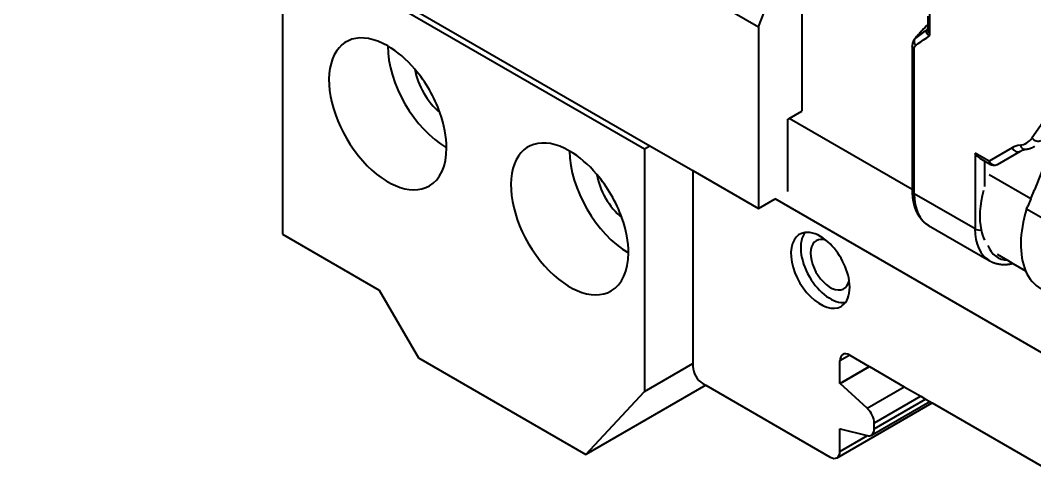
# Model space of a CAD drawing. Header units: millimetres. Extents: x 15 to 415, y 5 to 292.
# Drawn here: x 242.64 to 279.25, y 95.52 to 112.09 of the extents above; entities that cross this region are included whole.
import ezdxf

# ---------------------------------------------------------------- set-up
doc = ezdxf.new("R2010")
doc.units = ezdxf.units.MM
doc.layers.add('Geometries', color=7, linetype='Continuous')

msp = doc.modelspace()

# ---------------------------------------------------------------- linework, layer by layer
at = {"layer": 'Geometries', "linetype": 'Continuous', "lineweight": 40}
for p, q in [((242.645, 127.235), (269.286, 111.853)), ((275.469, 111.538), (275.469, 116.548)), ((269.286, 111.853), (270.634, 115.326)), ((252.103, 115.219), (265.366, 107.562)), ((252.103, 114.992), (252.103, 104.377)), ((252.103, 114.992), (265.169, 107.448)), ((270.842, 112.757), (270.842, 108.81)), ((282.425, 112.531), (279.147, 107.842)), ((275.396, 112.237), (275.396, 111.939)), ((269.286, 111.853), (269.286, 105.299)), ((275.337, 111.722), (275.316, 111.708)), ((275.378, 111.762), (275.374, 111.758)), ((275.378, 111.763), (275.377, 111.762)), ((275.396, 111.939), (275.396, 111.934)), ((275.396, 111.934), (275.396, 111.807)), ((275.396, 111.807), (275.396, 111.809)), ((274.924, 111.425), (274.926, 111.427)), ((274.926, 111.427), (274.926, 111.427)), ((274.926, 111.427), (274.926, 111.427)), ((274.83, 111.147), (274.83, 105.988)), ((274.831, 111.147), (274.831, 111.15)), ((274.904, 105.83), (274.904, 111.045)), ((270.393, 108.55), (270.842, 108.81)), ((270.347, 108.524), (270.393, 108.55)), ((270.347, 106.127), (270.347, 108.524)), ((274.83, 105.988), (270.393, 108.55)), ((280.05, 108.005), (279.238, 105.975)), ((265.169, 107.448), (265.366, 107.562)), ((265.169, 107.448), (265.169, 98.699)), ((265.366, 107.562), (266.919, 106.666)), ((277.603, 107.005), (277.096, 107.298)), ((277.096, 107.298), (277.096, 104.564)), ((278.434, 107.485), (277.603, 107.005)), ((277.905, 106.891), (278.735, 107.37)), ((278.934, 107.436), (278.934, 107.437)), ((277.272, 107.112), (277.449, 107.01)), ((277.449, 106.096), (277.449, 107.01)), ((277.449, 107.01), (277.655, 106.891)), ((266.919, 106.666), (266.919, 99.709)), ((266.919, 106.666), (269.286, 105.299)), ((279.107, 105.648), (277.602, 106.517)), ((270.347, 105.911), (270.347, 106.127)), ((274.83, 105.988), (274.83, 105.932)), ((277.096, 104.564), (274.904, 105.83)), ((279.107, 105.648), (279.238, 105.975)), ((269.286, 105.299), (269.884, 105.644)), ((283.252, 97.925), (269.884, 105.644)), ((279.107, 105.648), (279.001, 105.383)), ((278.959, 105.278), (279.001, 105.383)), ((283.909, 102.42), (278.959, 105.278)), ((252.103, 104.377), (255.599, 102.359)), ((275.421, 104.685), (277.613, 103.42)), ((277.895, 103.647), (278.27, 103.431)), ((278.27, 103.431), (278.465, 103.318)), ((278.465, 103.318), (278.922, 103.054)), ((255.599, 102.359), (257.013, 99.909)), ((272.575, 100.007), (272.222, 99.803)), ((272.575, 100.007), (273.282, 99.599)), ((257.013, 99.909), (263.048, 96.425)), ((265.169, 98.699), (266.919, 99.709)), ((266.919, 99.709), (266.919, 99.599)), ((272.222, 98.987), (272.222, 99.803)), ((272.222, 98.987), (273.282, 99.599)), ((272.226, 98.984), (273.287, 99.597)), ((273.282, 99.599), (273.287, 99.597)), ((273.287, 99.597), (274.544, 98.871)), ((267.378, 98.925), (263.048, 96.425)), ((267.272, 98.987), (267.378, 98.925)), ((267.378, 98.925), (271.868, 96.333)), ((272.226, 98.984), (272.222, 98.987)), ((273.203, 98.097), (272.226, 98.984)), ((273.203, 98.097), (274.544, 98.871)), ((274.544, 98.871), (275.14, 98.527)), ((263.048, 96.425), (265.169, 98.699)), ((275.14, 98.527), (273.459, 97.556)), ((275.14, 98.527), (275.314, 98.426)), ((272.118, 96.308), (275.55, 98.29)), ((273.356, 97.126), (275.461, 98.342)), ((273.459, 97.355), (275.314, 98.426)), ((275.314, 98.426), (275.461, 98.342)), ((275.461, 98.342), (275.55, 98.29)), ((275.55, 98.29), (280.354, 95.517)), ((273.459, 97.355), (273.459, 97.556)), ((272.222, 97.354), (272.226, 97.351)), ((272.222, 96.537), (272.222, 97.354)), ((272.222, 96.537), (273.212, 97.109)), ((272.226, 97.351), (273.203, 97.111))]:
    msp.add_line(p, q, dxfattribs=at)
at = {"layer": 'Geometries', "linetype": 'Continuous', "lineweight": 40, "flags": 128}
for points in [[(275.316, 111.708), (275.24, 111.654), (275.144, 111.586), (275.047, 111.517), (274.951, 111.448)], [(275.337, 111.722), (275.331, 111.711), (275.327, 111.7), (275.325, 111.688), (275.326, 111.676), (275.329, 111.66), (275.336, 111.643), (275.347, 111.626), (275.36, 111.61), (275.377, 111.594), (275.396, 111.579), (275.418, 111.564), (275.443, 111.551), (275.469, 111.538)], [(275.369, 111.762), (275.366, 111.759), (275.356, 111.746), (275.346, 111.734), (275.337, 111.722)], [(275.374, 111.758), (275.374, 111.757), (275.366, 111.748), (275.357, 111.739), (275.347, 111.73), (275.337, 111.722)], [(275.393, 111.79), (275.387, 111.784), (275.377, 111.771), (275.369, 111.762)], [(275.377, 111.762), (275.377, 111.762), (275.377, 111.761), (275.376, 111.761), (275.376, 111.76), (275.375, 111.759), (275.375, 111.759), (275.374, 111.758)], [(275.393, 111.79), (275.392, 111.79), (275.392, 111.789), (275.392, 111.788), (275.392, 111.787), (275.391, 111.787), (275.391, 111.786), (275.39, 111.785), (275.39, 111.784), (275.39, 111.783), (275.389, 111.782), (275.389, 111.782), (275.388, 111.78), (275.388, 111.779), (275.387, 111.778), (275.386, 111.776), (275.386, 111.775), (275.385, 111.774), (275.384, 111.773), (275.384, 111.772), (275.383, 111.771), (275.383, 111.77), (275.382, 111.769), (275.381, 111.768), (275.381, 111.767), (275.38, 111.766), (275.38, 111.765), (275.379, 111.765), (275.379, 111.764), (275.378, 111.763), (275.378, 111.763), (275.378, 111.763)], [(275.397, 111.809), (275.397, 111.809), (275.397, 111.809), (275.397, 111.808), (275.397, 111.807), (275.397, 111.806), (275.397, 111.805), (275.397, 111.804), (275.396, 111.803), (275.396, 111.801), (275.395, 111.799), (275.395, 111.797), (275.394, 111.795), (275.393, 111.793), (275.393, 111.792), (275.393, 111.791), (275.393, 111.79)], [(275.469, 111.538), (275.448, 111.582), (275.43, 111.628), (275.416, 111.674), (275.407, 111.708), (275.401, 111.742), (275.397, 111.775), (275.396, 111.807)], [(274.924, 111.425), (274.924, 111.425), (274.922, 111.423), (274.921, 111.421), (274.92, 111.42), (274.919, 111.419), (274.917, 111.417), (274.916, 111.415), (274.914, 111.412), (274.913, 111.411), (274.912, 111.409), (274.911, 111.408), (274.909, 111.406), (274.907, 111.404), (274.905, 111.401), (274.904, 111.398), (274.902, 111.396), (274.901, 111.395), (274.899, 111.392), (274.897, 111.389), (274.896, 111.387), (274.895, 111.384), (274.894, 111.383), (274.893, 111.381), (274.892, 111.38), (274.891, 111.378), (274.89, 111.376), (274.888, 111.374), (274.887, 111.371), (274.885, 111.369), (274.884, 111.367), (274.883, 111.366), (274.883, 111.364), (274.882, 111.362), (274.881, 111.361), (274.88, 111.358), (274.878, 111.355), (274.876, 111.351), (274.874, 111.348), (274.873, 111.345), (274.872, 111.342), (274.87, 111.339), (274.869, 111.336), (274.868, 111.333), (274.866, 111.331), (274.865, 111.328), (274.864, 111.325), (274.863, 111.321), (274.861, 111.318), (274.86, 111.315), (274.859, 111.313), (274.858, 111.31), (274.857, 111.307), (274.856, 111.305), (274.855, 111.302), (274.855, 111.3), (274.854, 111.298), (274.853, 111.295), (274.852, 111.292), (274.851, 111.289), (274.85, 111.286), (274.85, 111.284), (274.849, 111.282), (274.848, 111.278), (274.847, 111.275), (274.846, 111.273), (274.846, 111.271), (274.845, 111.268), (274.845, 111.265), (274.844, 111.262), (274.843, 111.26), (274.843, 111.258), (274.843, 111.257), (274.842, 111.255), (274.842, 111.253), (274.841, 111.251), (274.841, 111.25), (274.841, 111.249), (274.841, 111.248), (274.84, 111.247), (274.84, 111.245), (274.84, 111.242), (274.839, 111.241), (274.839, 111.239), (274.839, 111.238), (274.838, 111.237), (274.838, 111.235), (274.838, 111.233), (274.837, 111.231), (274.837, 111.229), (274.837, 111.228), (274.837, 111.226), (274.836, 111.22), (274.835, 111.215), (274.834, 111.21), (274.834, 111.205), (274.833, 111.199), (274.833, 111.194), (274.832, 111.188), (274.832, 111.186), (274.832, 111.183), (274.832, 111.18), (274.831, 111.178), (274.831, 111.176), (274.831, 111.175), (274.831, 111.172), (274.831, 111.17), (274.831, 111.168), (274.831, 111.167), (274.831, 111.165), (274.831, 111.163), (274.831, 111.161), (274.831, 111.159), (274.831, 111.158), (274.831, 111.157), (274.831, 111.156), (274.831, 111.153), (274.831, 111.151), (274.831, 111.15)], [(274.955, 111.178), (274.949, 111.189), (274.943, 111.2), (274.937, 111.212), (274.932, 111.224), (274.928, 111.235), (274.924, 111.247), (274.92, 111.26), (274.917, 111.272), (274.915, 111.284), (274.913, 111.296), (274.912, 111.308), (274.912, 111.32), (274.912, 111.332), (274.913, 111.344), (274.914, 111.356), (274.916, 111.367), (274.918, 111.378), (274.921, 111.389), (274.925, 111.4), (274.929, 111.41), (274.933, 111.42), (274.939, 111.43), (274.944, 111.439), (274.951, 111.448)], [(274.951, 111.448), (274.943, 111.443), (274.937, 111.438), (274.931, 111.432), (274.926, 111.427)], [(274.955, 111.178), (275.051, 111.246), (275.147, 111.313), (275.242, 111.381), (275.356, 111.46), (275.469, 111.538)], [(274.83, 111.147), (274.831, 111.138), (274.833, 111.128), (274.835, 111.119), (274.839, 111.11), (274.844, 111.101), (274.849, 111.092), (274.856, 111.083), (274.864, 111.075), (274.873, 111.067), (274.882, 111.059), (274.893, 111.052), (274.904, 111.045)], [(274.904, 111.045), (274.904, 111.057), (274.905, 111.069), (274.906, 111.081), (274.908, 111.092), (274.91, 111.103), (274.913, 111.113), (274.916, 111.123), (274.92, 111.132), (274.925, 111.142), (274.93, 111.15), (274.935, 111.158), (274.942, 111.165), (274.948, 111.172), (274.955, 111.178)], [(278.735, 107.37), (278.739, 107.373), (278.749, 107.378), (278.751, 107.379)], [(278.751, 107.379), (278.758, 107.383), (278.767, 107.387), (278.777, 107.392), (278.787, 107.396), (278.796, 107.4), (278.806, 107.404), (278.816, 107.408), (278.826, 107.412), (278.836, 107.415), (278.847, 107.418), (278.857, 107.421), (278.867, 107.424), (278.878, 107.426), (278.885, 107.428)], [(278.885, 107.428), (278.888, 107.429), (278.899, 107.431), (278.909, 107.433), (278.92, 107.434), (278.931, 107.436), (278.934, 107.436)], [(278.934, 107.437), (278.942, 107.438), (278.956, 107.44), (278.962, 107.441)], [(278.962, 107.441), (278.97, 107.442), (278.984, 107.445), (278.998, 107.448), (279.012, 107.451), (279.026, 107.454), (279.039, 107.457), (279.053, 107.461), (279.066, 107.465), (279.08, 107.469), (279.093, 107.473), (279.106, 107.477), (279.119, 107.482), (279.132, 107.487), (279.145, 107.492), (279.158, 107.497), (279.17, 107.502), (279.183, 107.508), (279.195, 107.514), (279.207, 107.52), (279.22, 107.526), (279.232, 107.533), (279.241, 107.538)], [(279.241, 107.538), (279.244, 107.539), (279.251, 107.543)], [(274.83, 105.932), (274.83, 105.921), (274.831, 105.901), (274.831, 105.881), (274.832, 105.861), (274.832, 105.841), (274.833, 105.821), (274.834, 105.801), (274.835, 105.782), (274.837, 105.762), (274.838, 105.743), (274.84, 105.723), (274.842, 105.704), (274.844, 105.685), (274.846, 105.666), (274.849, 105.647), (274.851, 105.628), (274.854, 105.609), (274.857, 105.59), (274.86, 105.572), (274.864, 105.553), (274.867, 105.535), (274.871, 105.517), (274.875, 105.499), (274.879, 105.481), (274.883, 105.463), (274.887, 105.445), (274.892, 105.428), (274.897, 105.41), (274.901, 105.393), (274.907, 105.376), (274.912, 105.359), (274.917, 105.342), (274.923, 105.325), (274.929, 105.309), (274.934, 105.292), (274.94, 105.276), (274.947, 105.26), (274.953, 105.244), (274.96, 105.228), (274.966, 105.212), (274.973, 105.196), (274.98, 105.181), (274.988, 105.166), (274.995, 105.151), (275.003, 105.136), (275.01, 105.121), (275.018, 105.107), (275.026, 105.092), (275.034, 105.078), (275.043, 105.064), (275.051, 105.05), (275.06, 105.036), (275.069, 105.023), (275.078, 105.009), (275.087, 104.996), (275.096, 104.983), (275.105, 104.97), (275.115, 104.958), (275.124, 104.945), (275.134, 104.933), (275.144, 104.921), (275.154, 104.909), (275.164, 104.897), (275.175, 104.885), (275.185, 104.874), (275.196, 104.863), (275.206, 104.852), (275.217, 104.841), (275.228, 104.83), (275.239, 104.82), (275.251, 104.81), (275.262, 104.799), (275.273, 104.79), (275.285, 104.78), (275.297, 104.77), (275.309, 104.761), (275.321, 104.752), (275.333, 104.743), (275.345, 104.734), (275.357, 104.726), (275.37, 104.717), (275.382, 104.709), (275.395, 104.701), (275.408, 104.693), (275.421, 104.686), (275.421, 104.685)], [(277.613, 103.42), (277.626, 103.413), (277.639, 103.406), (277.652, 103.399), (277.665, 103.392), (277.679, 103.385), (277.692, 103.379), (277.706, 103.373), (277.72, 103.367), (277.733, 103.361), (277.747, 103.355), (277.761, 103.35), (277.776, 103.344), (277.79, 103.339), (277.804, 103.335), (277.819, 103.33), (277.833, 103.326), (277.848, 103.321), (277.863, 103.317), (277.877, 103.314), (277.892, 103.31), (277.907, 103.307), (277.923, 103.303), (277.938, 103.3), (277.953, 103.298), (277.968, 103.295), (277.984, 103.293), (277.999, 103.291), (278.015, 103.289), (278.031, 103.287), (278.046, 103.285), (278.062, 103.284), (278.078, 103.283), (278.094, 103.282), (278.11, 103.281), (278.127, 103.281), (278.143, 103.281), (278.159, 103.281), (278.176, 103.281), (278.192, 103.281), (278.209, 103.282), (278.225, 103.283), (278.242, 103.284), (278.258, 103.285), (278.275, 103.287), (278.292, 103.288), (278.309, 103.29), (278.326, 103.293), (278.343, 103.295), (278.36, 103.298), (278.377, 103.3), (278.394, 103.303), (278.411, 103.307), (278.429, 103.31), (278.446, 103.314), (278.463, 103.318), (278.465, 103.318)]]:
    msp.add_lwpolyline(points, dxfattribs=at)
at = {"layer": 'Geometries', "linetype": 'Continuous', "lineweight": 40}
for centre, radius, start, end in [((282.659, 104.802), 10.183, 137.1876, 139.416), ((282.373, 105.067), 9.793, 135.4307, 137.1847), ((277.78, 107.107), 0.25, 240, 260.4018), ((277.78, 107.107), 0.25, 260.4018, 300)]:
    msp.add_arc(centre, radius, start, end, dxfattribs=at)
for centre, major_axis, ratio, start_param, end_param in [((255.906, 108.713), (1.5, -2.598), 0.57735, 2.356194, 6.283185), ((277.079, 107.839), (-3.323, -5.756), 0.57735, 4.293246, 4.397027), ((255.906, 108.713), (1.5, -2.598), 0.57735, 1.876251, 2.356194), ((258.027, 109.938), (1.5, -2.598), 0.57735, 3.926991, 5.497787), ((258.027, 109.938), (0.825, -1.429), 0.57735, 4.13388, 5.290898), ((255.906, 108.713), (1.5, -2.598), 0.57735, 1.265341, 1.876251), ((255.906, 108.713), (1.5, -2.598), 0.57735, 0.785398, 1.265341), ((262.469, 104.924), (1.5, -2.598), 0.57735, 2.356194, 6.283185), ((278.074, 109.173), (-0.875, 1.516), 0.57735, 2.908797, 3.405039), ((279.323, 107.944), (0.205, -0.143), 0.788326, 4.359523, 5.930323), ((255.906, 108.713), (1.5, -2.598), 0.57735, 0, 0.785398), ((264.59, 106.149), (1.5, -2.598), 0.57735, 3.926991, 5.497787), ((262.469, 104.924), (1.5, -2.598), 0.57735, 1.876251, 2.356194), ((277.272, 107.4), (0.177, -0.306), 0.57735, 4.712389, 5.497787), ((279.559, 105.536), (1.125, -1.949), 0.57735, 2.908797, 3.141593), ((278.61, 107.587), (0.125, -0.217), 0.816497, 4.712389, 6.283185), ((278.9, 107.684), (-0.033, 0.248), 0.794472, 1.886164, 3.141594), ((277.78, 107.107), (0.125, -0.217), 0.816497, 4.712389, 6.283185), ((277.78, 107.107), (0.125, 0.217), 0.57735, 2.356194, 3.141593), ((262.469, 104.924), (1.5, -2.598), 0.57735, 1.265341, 1.876251), ((264.59, 106.149), (0.825, -1.429), 0.57735, 4.13388, 5.290898), ((275.08, 105.932), (0.25, 0), 0.57735, 3.141593, 3.926991), ((276.671, 106.85), (-1.25, -2.165), 0.57735, 5.497787, 6.283185), ((279.39, 106.248), (-1.5, -2.598), 0.57735, 5.142078, 5.714843), ((281.224, 105.433), (-1.75, -3.031), 0.57735, 5.082775, 5.874129), ((262.469, 104.924), (1.5, -2.598), 0.57735, 0.785398, 1.265341), ((271.515, 103.069), (0.75, -1.299), 0.57735, 2.903652, 6.283185), ((271.868, 103.273), (0.75, -1.299), 0.57735, 3.379534, 6.045244), ((271.515, 103.069), (0.75, -1.299), 0.57735, 2.171475, 2.903652), ((278.863, 105.585), (1.25, 2.165), 0.57735, 2.356194, 3.141599), ((277.272, 104.666), (0.25, 0), 0.57735, 3.926991, 4.898103), ((279.39, 106.248), (-1.5, -2.598), 0.57735, 5.714843, 5.902432), ((271.868, 103.273), (-0.5, 0.866), 0.57735, 0, 3.700573), ((271.868, 103.273), (-0.5, 0.866), 0.57735, 5.724205, 6.283185), ((271.515, 103.069), (0.75, -1.299), 0.57735, 0.970118, 2.171475), ((262.469, 104.924), (1.5, -2.598), 0.57735, 0, 0.785398), ((279.04, 105.483), (-1.125, -1.949), 0.57735, 5.868903, 6.563182), ((281.224, 105.433), (-1.75, -3.031), 0.57735, 5.874129, 6.283185), ((271.515, 103.069), (0.75, -1.299), 0.57735, 0.237941, 0.970118), ((271.515, 103.069), (0.75, -1.299), 0.57735, 0, 0.237941), ((272.575, 99.599), (-0.25, 0.433), 0.57735, 5.497787, 7.068583), ((267.272, 99.395), (0.25, -0.433), 0.57735, 3.926991, 5.497787), ((273.106, 97.761), (0.25, -0.433), 0.57735, 0.785398, 2.076942), ((273.106, 97.559), (0.25, -0.433), 0.57735, 5.77704, 5.801891), ((273.106, 97.559), (0.25, -0.433), 0.57735, 5.801891, 6.283185), ((273.106, 97.559), (0.25, -0.433), 0.57735, 0, 0.785398), ((271.868, 96.741), (0.25, -0.433), 0.57735, 5.497787, 6.283185), ((271.868, 96.741), (0.25, -0.433), 0.57735, 0, 0.785398)]:
    msp.add_ellipse(centre, major_axis=major_axis, ratio=ratio, start_param=start_param, end_param=end_param, dxfattribs=at)

doc.saveas('drawing.dxf')
